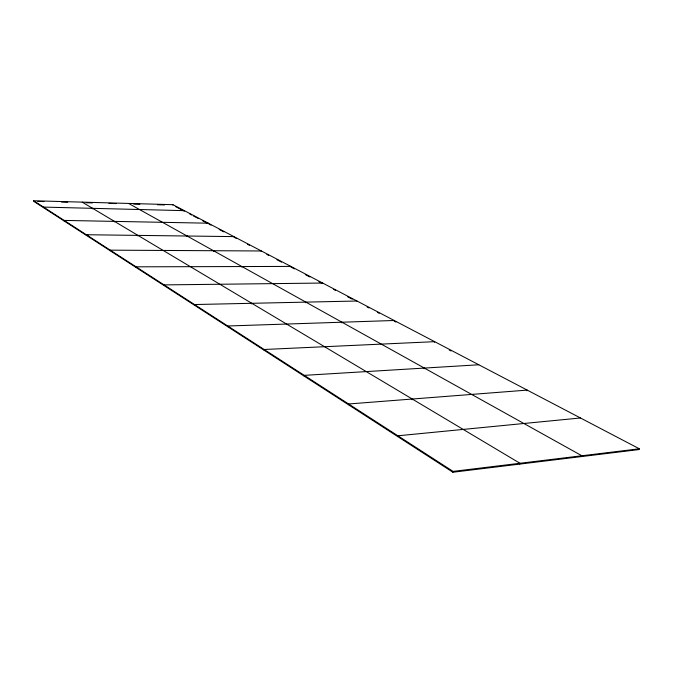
<?xml version="1.0" encoding="UTF-8"?>
<svg xmlns="http://www.w3.org/2000/svg" width="673" height="673" viewBox="0 0 673 673"><rect width="100%" height="100%" fill="white"/><g stroke="black" fill="none" stroke-linecap="round" stroke-linejoin="round"><path stroke-width="1.01" d="M33.7 200.764L33.65 201.277L452.895 472.236L639.165 449.547L639.35 448.798L172.927 204.685L33.7 200.764L453.064 471.394L639.35 448.798M43.442 207.612L43.501 207.091L184.335 210.657L184.276 211.145L175.502 206.544M64.095 220.954L64.154 220.416L208.302 223.2L208.226 223.697L202.699 220.803M92.538 208.84L92.596 208.336M110.179 250.735L110.246 250.163L261.376 250.979L261.292 251.509M114.418 221.913L114.477 221.392M137.881 235.929L137.948 235.39M135.996 267.425L136.072 266.828L290.871 266.415L290.786 266.962L294.421 268.872M172.868 205.164L172.927 204.685M163.985 285.512L164.069 284.898L322.653 283.047L322.56 283.619L318.926 281.718M187.018 236.543L187.086 236.013M194.421 305.189L194.514 304.541L356.984 301.016M213.425 251.265L213.509 250.718M233.842 237.123L233.918 236.61L86.337 234.734L86.279 235.289L88.34 235.314M227.651 326.657L227.743 325.993L394.193 320.491L394.084 321.105L395.917 322.064M241.859 267.114L241.944 266.55M251.694 303.927L251.786 303.304M264.052 350.187L264.161 349.489L434.657 341.665L434.531 342.305M305.761 302.732L305.862 302.127M304.129 376.089L304.255 375.357L478.814 364.774M341.842 322.847L341.951 322.216M348.463 404.734L348.597 403.977L527.203 390.104L527.052 390.794M397.751 436.592L397.903 435.793L580.454 417.975M412.12 399.77L412.255 399.03M424.209 368.762L424.343 368.081M452.895 472.236L453.064 471.394M519.775 464.084L519.96 463.276L82.207 202.136M581.691 456.546L581.876 455.772L128.568 203.439M37.781 201.395L43.972 201.572M61.512 202.06L67.704 202.228M86.27 202.75L92.453 202.918M108.933 203.381L116.143 203.583M133.666 204.07L139.858 204.247M157.389 204.735L164.616 204.937M189.803 214.039L191.645 215.007M193.488 215.974L198.098 218.389M209.143 224.176L210.969 225.135M219.205 229.451L223.781 231.849M234.759 237.603L236.585 238.562M247.571 244.316L249.397 245.275M266.819 254.411L268.67 255.37M276.965 259.719L281.566 262.134M305.306 274.576L309.849 276.956M333.69 289.449L335.549 290.425M347.605 296.743L352.24 299.174M367.113 306.972L368.972 307.94M377.343 312.331L379.202 313.307M449.244 350.01L451.087 350.978"/></g></svg>
